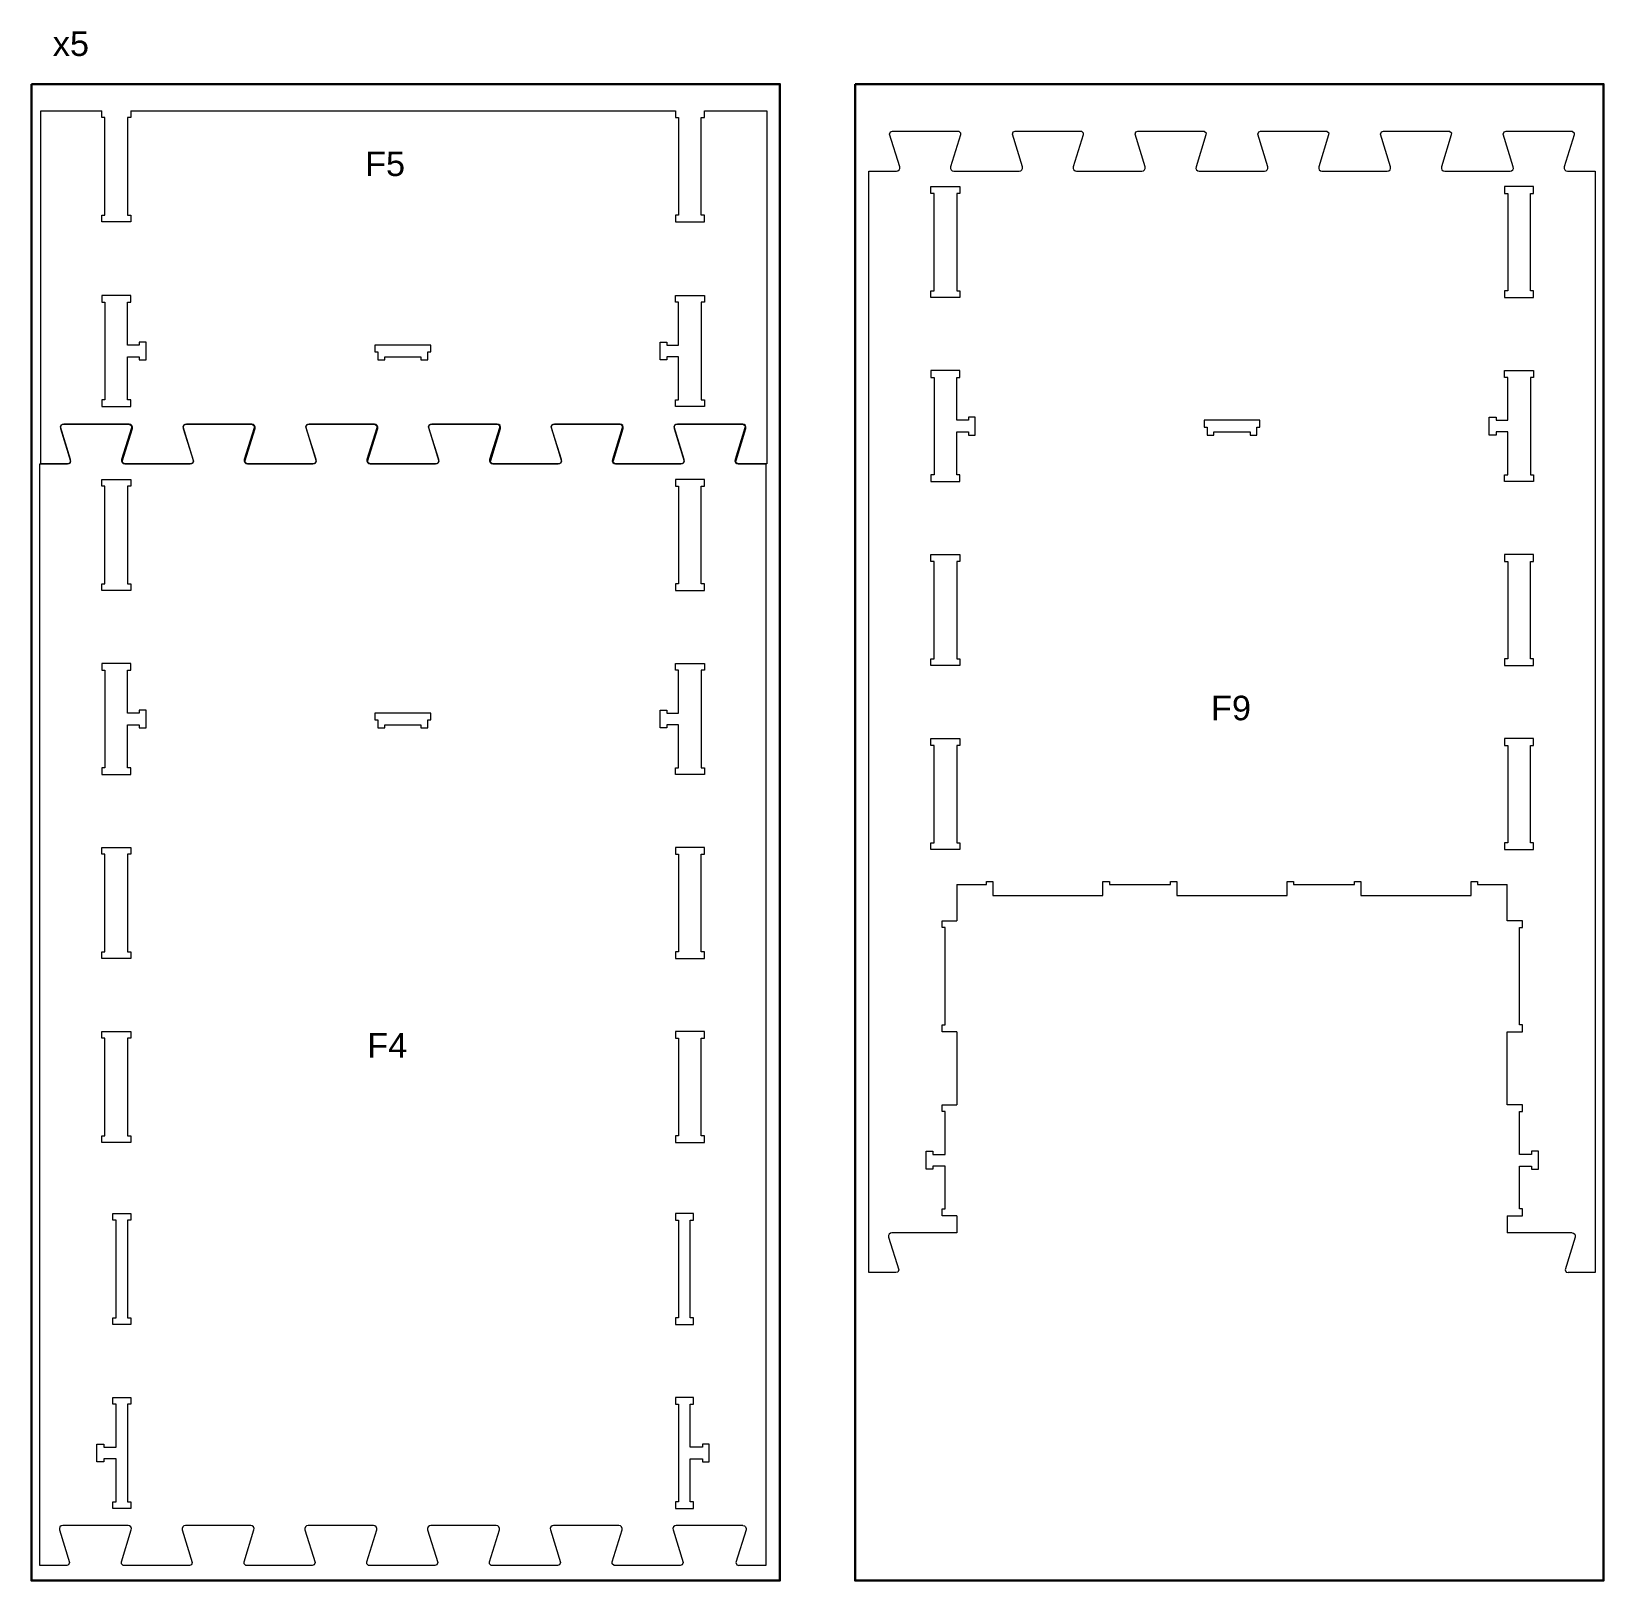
# Model space of a CAD drawing. Header units: millimetres. Extents: x 47343 to 66013, y -73719 to -63321.
# Drawn here: x 50028 to 52590, y -71100 to -68574 of the extents above; entities that cross this region are included whole.
import ezdxf

# ---------------------------------------------------------------- set-up
doc = ezdxf.new("R2010")
doc.units = ezdxf.units.MM
doc.header["$MEASUREMENT"] = 0
doc.layers.add('PLY BOARDS', color=1, linetype='CONTINUOUS', lineweight=30)
doc.layers.add('SHEETS', color=7, linetype='CONTINUOUS', lineweight=5)

msp = doc.modelspace()

# ---------------------------------------------------------------- linework, layer by layer
at = {"layer": 'PLY BOARDS'}
for points in [[(50027.7, -68659.7), (51247.7, -68659.7), (51247.7, -71099.7), (50027.7, -71099.7)], [(51370, -68659.7), (52590, -68659.7), (52590, -71099.7), (51370, -71099.7)]]:
    msp.add_lwpolyline(points, close=True, dxfattribs=at)
at = {"layer": 'SHEETS'}
for p, q in [((50043, -69279.2), (50043, -68703.5)), ((50043, -68703.5), (50142.5, -68703.5)), ((50189.5, -68703.5), (51077.5, -68703.5)), ((51124.5, -68703.5), (51226.5, -68703.5)), ((51226.5, -68703.5), (51226.5, -69279.2)), ((51426.4, -68741.2), (51427.9, -68737.6)), ((51442.8, -68794.7), (51426.4, -68741.2)), ((51427.9, -68737.6), (51431.1, -68736.8)), ((51431.1, -68736.8), (51539, -68736.8)), ((51541.9, -68742.6), (51525.8, -68794.7)), ((51539, -68736.8), (51542.1, -68739.4)), ((51542.1, -68739.4), (51541.9, -68742.6)), ((51626.4, -68741.2), (51627.9, -68737.6)), ((51642.8, -68794.7), (51626.4, -68741.2)), ((51627.9, -68737.6), (51631.1, -68736.8)), ((51631.1, -68736.8), (51739, -68736.8)), ((51741.9, -68742.6), (51725.8, -68794.7)), ((51739, -68736.8), (51742.1, -68739.4)), ((51742.1, -68739.4), (51741.9, -68742.6)), ((51826.4, -68741.2), (51827.9, -68737.6)), ((51842.8, -68794.7), (51826.4, -68741.2)), ((51827.9, -68737.6), (51831.1, -68736.8)), ((51831.1, -68736.8), (51939, -68736.8)), ((51941.9, -68742.6), (51925.8, -68794.7)), ((51939, -68736.8), (51942.1, -68739.4)), ((51942.1, -68739.4), (51941.9, -68742.6)), ((52026.4, -68741.2), (52027.9, -68737.6)), ((52042.8, -68794.7), (52026.4, -68741.2)), ((52027.9, -68737.6), (52031.1, -68736.8)), ((52031.1, -68736.8), (52139, -68736.8)), ((52141.9, -68742.6), (52125.8, -68794.7)), ((52139, -68736.8), (52142.1, -68739.4)), ((52142.1, -68739.4), (52141.9, -68742.6)), ((52226.4, -68741.2), (52227.9, -68737.6)), ((52242.8, -68794.7), (52226.4, -68741.2)), ((52227.9, -68737.6), (52231.1, -68736.8)), ((52231.1, -68736.8), (52339, -68736.8)), ((52341.9, -68742.6), (52325.8, -68794.7)), ((52339, -68736.8), (52342.1, -68739.4)), ((52342.1, -68739.4), (52341.9, -68742.6)), ((52426.4, -68741.2), (52427.9, -68737.6)), ((52442.8, -68794.7), (52426.4, -68741.2)), ((52427.9, -68737.6), (52431.1, -68736.8)), ((52431.1, -68736.8), (52539, -68736.8)), ((52541.9, -68742.6), (52525.8, -68794.7)), ((52539, -68736.8), (52542.1, -68739.4)), ((52542.1, -68739.4), (52541.9, -68742.6)), ((51442, -68799.6), (51443, -68797.2)), ((51443, -68797.2), (51442.8, -68794.7)), ((51525.8, -68794.7), (51525.7, -68797.2)), ((51525.7, -68797.2), (51526.7, -68799.6)), ((51642, -68799.6), (51643, -68797.2)), ((51643, -68797.2), (51642.8, -68794.7)), ((51725.8, -68794.7), (51725.7, -68797.2)), ((51725.7, -68797.2), (51726.7, -68799.6)), ((51842, -68799.6), (51843, -68797.2)), ((51843, -68797.2), (51842.8, -68794.7)), ((51925.8, -68794.7), (51925.7, -68797.2)), ((51925.7, -68797.2), (51926.7, -68799.6)), ((52042, -68799.6), (52043, -68797.2)), ((52043, -68797.2), (52042.8, -68794.7)), ((52125.8, -68794.7), (52125.7, -68797.2)), ((52125.7, -68797.2), (52126.7, -68799.6)), ((52242, -68799.6), (52243, -68797.2)), ((52243, -68797.2), (52242.8, -68794.7)), ((52325.8, -68794.7), (52325.7, -68797.2)), ((52325.7, -68797.2), (52326.7, -68799.6)), ((52442, -68799.6), (52443, -68797.2)), ((52443, -68797.2), (52442.8, -68794.7)), ((52525.8, -68794.7), (52525.7, -68797.2)), ((52525.7, -68797.2), (52526.7, -68799.6)), ((51392.6, -70597.6), (51392.6, -68801.8)), ((51392.6, -68801.8), (51437.6, -68801.8)), ((51437.6, -68801.8), (51440, -68801.2)), ((51440, -68801.2), (51442, -68799.6)), ((51526.7, -68799.6), (51528.6, -68801.2)), ((51528.6, -68801.2), (51531.1, -68801.8)), ((51531.1, -68801.8), (51637.6, -68801.8)), ((51637.6, -68801.8), (51640, -68801.2)), ((51640, -68801.2), (51642, -68799.6)), ((51726.7, -68799.6), (51728.6, -68801.2)), ((51728.6, -68801.2), (51731.1, -68801.8)), ((51731.1, -68801.8), (51837.6, -68801.8)), ((51837.6, -68801.8), (51840, -68801.2)), ((51840, -68801.2), (51842, -68799.6)), ((51926.7, -68799.6), (51928.6, -68801.2)), ((51928.6, -68801.2), (51931.1, -68801.8)), ((51931.1, -68801.8), (52037.6, -68801.8)), ((52037.6, -68801.8), (52040, -68801.2)), ((52040, -68801.2), (52042, -68799.6)), ((52126.7, -68799.6), (52128.6, -68801.2)), ((52128.6, -68801.2), (52131.1, -68801.8)), ((52131.1, -68801.8), (52237.6, -68801.8)), ((52237.6, -68801.8), (52240, -68801.2)), ((52240, -68801.2), (52242, -68799.6)), ((52326.7, -68799.6), (52328.6, -68801.2)), ((52328.6, -68801.2), (52331.1, -68801.8)), ((52331.1, -68801.8), (52437.6, -68801.8)), ((52437.6, -68801.8), (52440, -68801.2)), ((52440, -68801.2), (52442, -68799.6)), ((52526.7, -68799.6), (52528.6, -68801.2)), ((52528.6, -68801.2), (52531.1, -68801.8)), ((52531.1, -68801.8), (52576.1, -68801.8)), ((52576.1, -68801.8), (52576.1, -70597.6)), ((50075, -69218.6), (50076.6, -69215)), ((50076, -69216.4), (50075, -69218.8)), ((50091.5, -69272.1), (50075, -69218.6)), ((50075, -69218.8), (50075.2, -69221.3)), ((50075.2, -69221.3), (50091.6, -69274.8)), ((50078, -69214.8), (50076, -69216.4)), ((50076.6, -69215), (50079.8, -69214.2)), ((50080.4, -69214.2), (50078, -69214.8)), ((50079.8, -69214.2), (50187.6, -69214.2)), ((50187, -69214.2), (50080.4, -69214.2)), ((50190.5, -69220.1), (50174.5, -69272.1)), ((50176.2, -69273.3), (50192.2, -69221.3)), ((50189.4, -69214.8), (50187, -69214.2)), ((50187.6, -69214.2), (50190.7, -69216.8)), ((50191.4, -69216.4), (50189.4, -69214.8)), ((50190.7, -69216.8), (50190.5, -69220.1)), ((50192.4, -69218.8), (50191.4, -69216.4)), ((50192.2, -69221.3), (50192.4, -69218.8)), ((50275, -69218.6), (50276.6, -69215)), ((50276, -69216.4), (50275, -69218.8)), ((50291.5, -69272.1), (50275, -69218.6)), ((50275, -69218.8), (50275.2, -69221.3)), ((50275.2, -69221.3), (50291.6, -69274.8)), ((50278, -69214.8), (50276, -69216.4)), ((50276.6, -69215), (50279.8, -69214.2)), ((50280.4, -69214.2), (50278, -69214.8)), ((50279.8, -69214.2), (50387.6, -69214.2)), ((50387, -69214.2), (50280.4, -69214.2)), ((50390.5, -69220.1), (50374.5, -69272.1)), ((50376.2, -69273.3), (50392.2, -69221.3)), ((50389.4, -69214.8), (50387, -69214.2)), ((50387.6, -69214.2), (50390.7, -69216.8)), ((50391.4, -69216.4), (50389.4, -69214.8)), ((50390.7, -69216.8), (50390.5, -69220.1)), ((50392.4, -69218.8), (50391.4, -69216.4)), ((50392.2, -69221.3), (50392.4, -69218.8)), ((50475, -69218.6), (50476.6, -69215)), ((50476, -69216.4), (50475, -69218.8)), ((50491.5, -69272.1), (50475, -69218.6)), ((50475, -69218.8), (50475.2, -69221.3)), ((50475.2, -69221.3), (50491.6, -69274.8)), ((50478, -69214.8), (50476, -69216.4)), ((50476.6, -69215), (50479.8, -69214.2)), ((50480.4, -69214.2), (50478, -69214.8)), ((50479.8, -69214.2), (50587.6, -69214.2)), ((50587, -69214.2), (50480.4, -69214.2)), ((50590.5, -69220.1), (50574.5, -69272.1)), ((50576.2, -69273.3), (50592.2, -69221.3)), ((50589.4, -69214.8), (50587, -69214.2)), ((50587.6, -69214.2), (50590.7, -69216.8)), ((50591.4, -69216.4), (50589.4, -69214.8)), ((50590.7, -69216.8), (50590.5, -69220.1)), ((50592.4, -69218.8), (50591.4, -69216.4)), ((50592.2, -69221.3), (50592.4, -69218.8)), ((50675, -69218.6), (50676.6, -69215)), ((50676, -69216.4), (50675, -69218.8)), ((50691.4, -69272.1), (50675, -69218.6)), ((50675, -69218.8), (50675.2, -69221.3)), ((50675.2, -69221.3), (50691.6, -69274.8)), ((50678, -69214.8), (50676, -69216.4)), ((50676.6, -69215), (50679.8, -69214.2)), ((50680.4, -69214.2), (50678, -69214.8)), ((50679.8, -69214.2), (50787.6, -69214.2)), ((50787, -69214.2), (50680.4, -69214.2)), ((50790.5, -69220.1), (50774.5, -69272.1)), ((50776.2, -69273.3), (50792.2, -69221.3)), ((50789.4, -69214.8), (50787, -69214.2)), ((50787.6, -69214.2), (50790.7, -69216.8)), ((50791.4, -69216.4), (50789.4, -69214.8)), ((50790.7, -69216.8), (50790.5, -69220.1)), ((50792.3, -69218.8), (50791.4, -69216.4)), ((50792.2, -69221.3), (50792.3, -69218.8)), ((50875, -69218.6), (50876.6, -69215)), ((50876, -69216.4), (50875, -69218.8)), ((50891.4, -69272.1), (50875, -69218.6)), ((50875, -69218.8), (50875.2, -69221.3)), ((50875.2, -69221.3), (50891.6, -69274.8)), ((50878, -69214.8), (50876, -69216.4)), ((50876.6, -69215), (50879.8, -69214.2)), ((50880.4, -69214.2), (50878, -69214.8)), ((50879.8, -69214.2), (50987.6, -69214.2)), ((50987, -69214.2), (50880.4, -69214.2)), ((50990.5, -69220.1), (50974.5, -69272.1)), ((50976.2, -69273.3), (50992.2, -69221.3)), ((50989.4, -69214.8), (50987, -69214.2)), ((50987.6, -69214.2), (50990.7, -69216.8)), ((50991.4, -69216.4), (50989.4, -69214.8)), ((50990.7, -69216.8), (50990.5, -69220.1)), ((50992.3, -69218.8), (50991.4, -69216.4)), ((50992.2, -69221.3), (50992.3, -69218.8)), ((51075, -69218.6), (51076.6, -69215)), ((51076, -69216.4), (51075, -69218.8)), ((51091.4, -69272.1), (51075, -69218.6)), ((51075, -69218.8), (51075.2, -69221.3)), ((51075.2, -69221.3), (51091.6, -69274.8)), ((51078, -69214.8), (51076, -69216.4)), ((51076.6, -69215), (51079.8, -69214.2)), ((51080.4, -69214.2), (51078, -69214.8)), ((51079.8, -69214.2), (51187.6, -69214.2)), ((51186.9, -69214.2), (51080.4, -69214.2)), ((51190.5, -69220.1), (51174.5, -69272.1)), ((51176.2, -69273.3), (51192.2, -69221.3)), ((51189.4, -69214.8), (51186.9, -69214.2)), ((51187.6, -69214.2), (51190.7, -69216.8)), ((51191.4, -69216.4), (51189.4, -69214.8)), ((51190.7, -69216.8), (51190.5, -69220.1)), ((51192.3, -69218.8), (51191.4, -69216.4)), ((51192.2, -69221.3), (51192.3, -69218.8)), ((50041.2, -71075), (50041.2, -69279.2)), ((50041.2, -69279.2), (50086.2, -69279.2)), ((50086.9, -69279.2), (50043, -69279.2)), ((50086.2, -69279.2), (50088.7, -69278.6)), ((50090.1, -69278.4), (50086.9, -69279.2)), ((50088.7, -69278.6), (50090.6, -69277)), ((50091.6, -69274.8), (50090.1, -69278.4)), ((50090.6, -69277), (50091.6, -69274.6)), ((50091.6, -69274.6), (50091.5, -69272.1)), ((50174.5, -69272.1), (50174.3, -69274.6)), ((50174.3, -69274.6), (50175.3, -69277)), ((50175.3, -69277), (50177.2, -69278.6)), ((50176, -69276.6), (50176.2, -69273.3)), ((50179, -69279.2), (50176, -69276.6)), ((50177.2, -69278.6), (50179.7, -69279.2)), ((50286.9, -69279.2), (50179, -69279.2)), ((50179.7, -69279.2), (50286.2, -69279.2)), ((50286.2, -69279.2), (50288.7, -69278.6)), ((50290.1, -69278.4), (50286.9, -69279.2)), ((50288.7, -69278.6), (50290.6, -69277)), ((50291.6, -69274.8), (50290.1, -69278.4)), ((50290.6, -69277), (50291.6, -69274.6)), ((50291.6, -69274.6), (50291.5, -69272.1)), ((50374.5, -69272.1), (50374.3, -69274.6)), ((50374.3, -69274.6), (50375.3, -69277)), ((50375.3, -69277), (50377.2, -69278.6)), ((50376, -69276.6), (50376.2, -69273.3)), ((50379, -69279.2), (50376, -69276.6)), ((50377.2, -69278.6), (50379.7, -69279.2)), ((50486.9, -69279.2), (50379, -69279.2)), ((50379.7, -69279.2), (50486.2, -69279.2)), ((50486.2, -69279.2), (50488.7, -69278.6)), ((50490.1, -69278.4), (50486.9, -69279.2)), ((50488.7, -69278.6), (50490.6, -69277)), ((50491.6, -69274.8), (50490.1, -69278.4)), ((50490.6, -69277), (50491.6, -69274.6)), ((50491.6, -69274.6), (50491.5, -69272.1)), ((50574.5, -69272.1), (50574.3, -69274.6)), ((50574.3, -69274.6), (50575.3, -69277)), ((50575.3, -69277), (50577.2, -69278.6)), ((50576, -69276.6), (50576.2, -69273.3)), ((50579, -69279.2), (50576, -69276.6)), ((50577.2, -69278.6), (50579.7, -69279.2)), ((50686.9, -69279.2), (50579, -69279.2)), ((50579.7, -69279.2), (50686.2, -69279.2)), ((50686.2, -69279.2), (50688.7, -69278.6)), ((50690.1, -69278.4), (50686.9, -69279.2)), ((50688.7, -69278.6), (50690.6, -69277)), ((50691.6, -69274.8), (50690.1, -69278.4)), ((50690.6, -69277), (50691.6, -69274.6)), ((50691.6, -69274.6), (50691.4, -69272.1)), ((50774.5, -69272.1), (50774.3, -69274.6)), ((50774.3, -69274.6), (50775.3, -69277)), ((50775.3, -69277), (50777.2, -69278.6)), ((50776, -69276.6), (50776.2, -69273.3)), ((50779, -69279.2), (50776, -69276.6)), ((50777.2, -69278.6), (50779.7, -69279.2)), ((50886.9, -69279.2), (50779, -69279.2)), ((50779.7, -69279.2), (50886.2, -69279.2)), ((50886.2, -69279.2), (50888.7, -69278.6)), ((50890.1, -69278.4), (50886.9, -69279.2)), ((50888.7, -69278.6), (50890.6, -69277)), ((50891.6, -69274.8), (50890.1, -69278.4)), ((50890.6, -69277), (50891.6, -69274.6)), ((50891.6, -69274.6), (50891.4, -69272.1)), ((50974.5, -69272.1), (50974.3, -69274.6)), ((50974.3, -69274.6), (50975.3, -69277)), ((50975.3, -69277), (50977.2, -69278.6)), ((50976, -69276.6), (50976.2, -69273.3)), ((50979, -69279.2), (50976, -69276.6)), ((50977.2, -69278.6), (50979.7, -69279.2)), ((51086.9, -69279.2), (50979, -69279.2)), ((50979.7, -69279.2), (51086.2, -69279.2)), ((51086.2, -69279.2), (51088.7, -69278.6)), ((51090.1, -69278.4), (51086.9, -69279.2)), ((51088.7, -69278.6), (51090.6, -69277)), ((51091.6, -69274.8), (51090.1, -69278.4)), ((51090.6, -69277), (51091.6, -69274.6)), ((51091.6, -69274.6), (51091.4, -69272.1)), ((51174.5, -69272.1), (51174.3, -69274.6)), ((51174.3, -69274.6), (51175.3, -69277)), ((51175.3, -69277), (51177.2, -69278.6)), ((51176, -69276.6), (51176.2, -69273.3)), ((51179, -69279.2), (51176, -69276.6)), ((51177.2, -69278.6), (51179.7, -69279.2)), ((51226.5, -69279.2), (51179, -69279.2)), ((51179.7, -69279.2), (51224.7, -69279.2)), ((51224.7, -69279.2), (51224.7, -71075)), ((51535.8, -69964.7), (51535.8, -70023.8)), ((52432.8, -70023.8), (52432.8, -69964.7)), ((51535.8, -70204.8), (51535.8, -70323.8)), ((52432.8, -70323.8), (52432.8, -70204.8)), ((51535.8, -70504.8), (51535.8, -70532.6)), ((52432.8, -70504.8), (52432.8, -70532.6)), ((51425.6, -70534.8), (51424.6, -70537.2)), ((51424.6, -70537.2), (51424.8, -70539.7)), ((51424.8, -70539.7), (51441.2, -70593.1)), ((51427.6, -70533.2), (51425.6, -70534.8)), ((51430, -70532.6), (51427.6, -70533.2)), ((51535.8, -70532.6), (51430, -70532.6)), ((52538.6, -70532.6), (52432.8, -70532.6)), ((52543.9, -70539.7), (52527.4, -70593.1)), ((52538.6, -70532.6), (52541.1, -70533.2)), ((52541.1, -70533.2), (52543, -70534.8)), ((52543, -70534.8), (52544, -70537.2)), ((52544, -70537.2), (52543.9, -70539.7)), ((51436.5, -70597.6), (51392.6, -70597.6)), ((51439.7, -70596.8), (51436.5, -70597.6)), ((51441.2, -70593.1), (51439.7, -70596.8)), ((52527.4, -70593.1), (52529, -70596.8)), ((52529, -70596.8), (52532.2, -70597.6)), ((52576.1, -70597.6), (52532.2, -70597.6)), ((50074.2, -71012.2), (50073.2, -71014.6)), ((50073.2, -71014.6), (50073.4, -71017.1)), ((50073.4, -71017.1), (50089.9, -71070.5)), ((50076.2, -71010.6), (50074.2, -71012.2)), ((50078.6, -71010), (50076.2, -71010.6)), ((50185.2, -71010), (50078.6, -71010)), ((50174.4, -71069.1), (50190.4, -71017.1)), ((50187.6, -71010.6), (50185.2, -71010)), ((50189.6, -71012.2), (50187.6, -71010.6)), ((50190.6, -71014.6), (50189.6, -71012.2)), ((50190.4, -71017.1), (50190.6, -71014.6)), ((50274.2, -71012.2), (50273.2, -71014.6)), ((50273.2, -71014.6), (50273.4, -71017.1)), ((50273.4, -71017.1), (50289.9, -71070.5)), ((50276.2, -71010.6), (50274.2, -71012.2)), ((50278.6, -71010), (50276.2, -71010.6)), ((50385.2, -71010), (50278.6, -71010)), ((50374.4, -71069.1), (50390.4, -71017.1)), ((50387.6, -71010.6), (50385.2, -71010)), ((50389.6, -71012.2), (50387.6, -71010.6)), ((50390.6, -71014.6), (50389.6, -71012.2)), ((50390.4, -71017.1), (50390.6, -71014.6)), ((50474.2, -71012.2), (50473.2, -71014.6)), ((50473.2, -71014.6), (50473.4, -71017.1)), ((50473.4, -71017.1), (50489.9, -71070.5)), ((50476.2, -71010.6), (50474.2, -71012.2)), ((50478.6, -71010), (50476.2, -71010.6)), ((50585.2, -71010), (50478.6, -71010)), ((50574.4, -71069.1), (50590.4, -71017.1)), ((50587.6, -71010.6), (50585.2, -71010)), ((50589.6, -71012.2), (50587.6, -71010.6)), ((50590.6, -71014.6), (50589.6, -71012.2)), ((50590.4, -71017.1), (50590.6, -71014.6)), ((50674.2, -71012.2), (50673.2, -71014.6)), ((50673.2, -71014.6), (50673.4, -71017.1)), ((50673.4, -71017.1), (50689.9, -71070.5)), ((50676.2, -71010.6), (50674.2, -71012.2)), ((50678.6, -71010), (50676.2, -71010.6)), ((50785.2, -71010), (50678.6, -71010)), ((50774.4, -71069.1), (50790.4, -71017.1)), ((50787.6, -71010.6), (50785.2, -71010)), ((50789.6, -71012.2), (50787.6, -71010.6)), ((50790.6, -71014.6), (50789.6, -71012.2)), ((50790.4, -71017.1), (50790.6, -71014.6)), ((50874.2, -71012.2), (50873.2, -71014.6)), ((50873.2, -71014.6), (50873.4, -71017.1)), ((50873.4, -71017.1), (50889.9, -71070.5)), ((50876.2, -71010.6), (50874.2, -71012.2)), ((50878.6, -71010), (50876.2, -71010.6)), ((50985.2, -71010), (50878.6, -71010)), ((50974.4, -71069.1), (50990.4, -71017.1)), ((50987.6, -71010.6), (50985.2, -71010)), ((50989.6, -71012.2), (50987.6, -71010.6)), ((50990.6, -71014.6), (50989.6, -71012.2)), ((50990.4, -71017.1), (50990.6, -71014.6)), ((51074.2, -71012.2), (51073.2, -71014.6)), ((51073.2, -71014.6), (51073.4, -71017.1)), ((51073.4, -71017.1), (51089.9, -71070.5)), ((51076.2, -71010.6), (51074.2, -71012.2)), ((51078.6, -71010), (51076.2, -71010.6)), ((51187.3, -71010), (51078.6, -71010)), ((51192.5, -71017.1), (51176, -71070.5)), ((51187.3, -71010), (51189.7, -71010.6)), ((51189.7, -71010.6), (51191.7, -71012.2)), ((51191.7, -71012.2), (51192.7, -71014.6)), ((51192.7, -71014.6), (51192.5, -71017.1)), ((50085.1, -71075), (50041.2, -71075)), ((50088.3, -71074.2), (50085.1, -71075)), ((50089.9, -71070.5), (50088.3, -71074.2)), ((50174.2, -71072.4), (50174.4, -71069.1)), ((50177.2, -71075), (50174.2, -71072.4)), ((50285.1, -71075), (50177.2, -71075)), ((50288.3, -71074.2), (50285.1, -71075)), ((50289.9, -71070.5), (50288.3, -71074.2)), ((50374.2, -71072.4), (50374.4, -71069.1)), ((50377.2, -71075), (50374.2, -71072.4)), ((50485.1, -71075), (50377.2, -71075)), ((50488.3, -71074.2), (50485.1, -71075)), ((50489.9, -71070.5), (50488.3, -71074.2)), ((50574.2, -71072.4), (50574.4, -71069.1)), ((50577.2, -71075), (50574.2, -71072.4)), ((50685.1, -71075), (50577.2, -71075)), ((50688.3, -71074.2), (50685.1, -71075)), ((50689.9, -71070.5), (50688.3, -71074.2)), ((50774.2, -71072.4), (50774.4, -71069.1)), ((50777.2, -71075), (50774.2, -71072.4)), ((50885.1, -71075), (50777.2, -71075)), ((50888.3, -71074.2), (50885.1, -71075)), ((50889.9, -71070.5), (50888.3, -71074.2)), ((50974.2, -71072.4), (50974.4, -71069.1)), ((50977.2, -71075), (50974.2, -71072.4)), ((51085.1, -71075), (50977.2, -71075)), ((51088.3, -71074.2), (51085.1, -71075)), ((51089.9, -71070.5), (51088.3, -71074.2)), ((51176, -71070.5), (51177.6, -71074.2)), ((51177.6, -71074.2), (51180.8, -71075)), ((51224.7, -71075), (51180.8, -71075))]:
    msp.add_line(p, q, dxfattribs=at)
for points in [[(50189.5, -68703.5), (50189.5, -68714.5), (50184.5, -68714.5), (50184.5, -68873.5), (50189.5, -68873.5), (50189.5, -68884.5), (50142.5, -68884.5), (50142.5, -68873.5), (50147.5, -68873.5), (50147.5, -68714.5), (50142.5, -68714.5), (50142.5, -68703.5)], [(51077.5, -68703.5), (51077.5, -68714.5), (51082.5, -68714.5), (51082.5, -68873.5), (51077.5, -68873.5), (51077.5, -68884.5), (51124.5, -68884.5), (51124.5, -68873.5), (51119.5, -68873.5), (51119.5, -68714.5), (51124.5, -68714.5), (51124.5, -68703.5)], [(51535.8, -69964.7), (51584.1, -69964.7), (51584.1, -69959.7), (51594.6, -69959.7)], [(51594.6, -69959.7), (51594.6, -69982.7), (51774.1, -69982.7), (51774.1, -69959.7), (51784.6, -69959.7), (51784.6, -69964.7), (51884.1, -69964.7), (51884.1, -69959.7), (51894.6, -69959.7), (51894.6, -69982.7), (52074.1, -69982.7), (52074.1, -69959.7), (52084.6, -69959.7), (52084.6, -69964.7), (52184.1, -69964.7), (52184.1, -69959.7), (52194.6, -69959.7), (52194.6, -69982.7), (52374.1, -69982.7), (52374.1, -69959.7), (52384.6, -69959.7), (52384.6, -69964.7), (52432.8, -69964.7)], [(51535.8, -70204.8), (51511.8, -70204.8), (51511.8, -70193.8), (51516.8, -70193.8), (51516.8, -70034.8), (51511.8, -70034.8), (51511.8, -70023.8), (51535.8, -70023.8)], [(52432.8, -70204.8), (52457.8, -70204.8), (52457.8, -70193.8), (52452.8, -70193.8), (52452.8, -70034.8), (52457.8, -70034.8), (52457.8, -70023.8), (52432.8, -70023.8)], [(51535.8, -70504.8), (51511.8, -70504.8), (51511.8, -70493.8), (51516.8, -70493.8), (51516.8, -70423.8), (51496.8, -70423.8), (51496.8, -70428.8), (51485.8, -70428.8), (51485.8, -70399.8), (51496.8, -70399.8), (51496.8, -70404.8), (51516.8, -70404.8), (51516.8, -70334.8), (51511.8, -70334.8), (51511.8, -70323.8), (51535.8, -70323.8)], [(52432.8, -70504.8), (52457.8, -70504.8), (52457.8, -70493.8), (52452.8, -70493.8), (52452.8, -70423.8), (52472.8, -70423.8), (52472.8, -70428.8), (52483.8, -70428.8), (52483.8, -70399.8), (52472.8, -70399.8), (52472.8, -70404.8), (52452.8, -70404.8), (52452.8, -70334.8), (52457.8, -70334.8), (52457.8, -70323.8), (52432.8, -70323.8)]]:
    msp.add_lwpolyline(points, dxfattribs=at)
for points in [[(51540.8, -68827), (51540.8, -68838), (51535.8, -68838), (51535.8, -68997), (51540.8, -68997), (51540.8, -69008), (51493.8, -69008), (51493.8, -68997), (51498.8, -68997), (51498.8, -68838), (51493.8, -68838), (51493.8, -68827)], [(52428.8, -68827), (52428.8, -68838), (52433.8, -68838), (52433.8, -68997), (52428.8, -68997), (52428.8, -69008), (52475.8, -69008), (52475.8, -68997), (52470.8, -68997), (52470.8, -68838), (52475.8, -68838), (52475.8, -68827)], [(50189.5, -69004.4), (50142.5, -69004.4), (50142.5, -69015.4), (50147.5, -69015.4), (50147.5, -69174.4), (50142.5, -69174.4), (50142.5, -69185.4), (50189.5, -69185.4), (50189.5, -69174.4), (50184.5, -69174.4), (50184.5, -69104.4), (50203.5, -69104.4), (50203.5, -69109.4), (50214.5, -69109.4), (50214.5, -69080.4), (50203.5, -69080.4), (50203.5, -69085.4), (50184.5, -69085.4), (50184.5, -69015.4), (50189.5, -69015.4)], [(51077.5, -69004.4), (51124.5, -69004.4), (51124.5, -69015.4), (51119.5, -69015.4), (51119.5, -69174.4), (51124.5, -69174.4), (51124.5, -69185.4), (51077.5, -69185.4), (51077.5, -69174.4), (51082.5, -69174.4), (51082.5, -69104.4), (51063.5, -69104.4), (51063.5, -69109.4), (51052.5, -69109.4), (51052.5, -69080.4), (51063.5, -69080.4), (51063.5, -69085.4), (51082.5, -69085.4), (51082.5, -69015.4), (51077.5, -69015.4)], [(50678.5, -69085.4), (50587.5, -69085.4), (50587.5, -69096.4), (50592.5, -69096.4), (50592.5, -69109.4), (50603.5, -69109.4), (50603.5, -69104.4), (50662.5, -69104.4), (50662.5, -69109.4), (50673.5, -69109.4), (50673.5, -69096.4), (50678.5, -69096.4)], [(51540.8, -69127), (51493.8, -69127), (51493.8, -69138), (51498.8, -69138), (51498.8, -69297), (51493.8, -69297), (51493.8, -69308), (51540.8, -69308), (51540.8, -69297), (51535.8, -69297), (51535.8, -69227), (51554.8, -69227), (51554.8, -69232), (51565.8, -69232), (51565.8, -69203), (51554.8, -69203), (51554.8, -69208), (51535.8, -69208), (51535.8, -69138), (51540.8, -69138)], [(52428.8, -69127), (52475.8, -69127), (52475.8, -69138), (52470.8, -69138), (52470.8, -69297), (52475.8, -69297), (52475.8, -69308), (52428.8, -69308), (52428.8, -69297), (52433.8, -69297), (52433.8, -69227), (52414.8, -69227), (52414.8, -69232), (52403.8, -69232), (52403.8, -69203), (52414.8, -69203), (52414.8, -69208), (52433.8, -69208), (52433.8, -69138), (52428.8, -69138)], [(52029.8, -69208), (51938.8, -69208), (51938.8, -69219), (51943.8, -69219), (51943.8, -69232), (51954.8, -69232), (51954.8, -69227), (52013.8, -69227), (52013.8, -69232), (52024.8, -69232), (52024.8, -69219), (52029.8, -69219)], [(50189.5, -69304.4), (50189.5, -69315.4), (50184.5, -69315.4), (50184.5, -69474.4), (50189.5, -69474.4), (50189.5, -69485.4), (50142.5, -69485.4), (50142.5, -69474.4), (50147.5, -69474.4), (50147.5, -69315.4), (50142.5, -69315.4), (50142.5, -69304.4)], [(51077.5, -69304.4), (51077.5, -69315.4), (51082.5, -69315.4), (51082.5, -69474.4), (51077.5, -69474.4), (51077.5, -69485.4), (51124.5, -69485.4), (51124.5, -69474.4), (51119.5, -69474.4), (51119.5, -69315.4), (51124.5, -69315.4), (51124.5, -69304.4)], [(51540.8, -69427), (51540.8, -69438), (51535.8, -69438), (51535.8, -69597), (51540.8, -69597), (51540.8, -69608), (51493.8, -69608), (51493.8, -69597), (51498.8, -69597), (51498.8, -69438), (51493.8, -69438), (51493.8, -69427)], [(52428.8, -69427), (52428.8, -69438), (52433.8, -69438), (52433.8, -69597), (52428.8, -69597), (52428.8, -69608), (52475.8, -69608), (52475.8, -69597), (52470.8, -69597), (52470.8, -69438), (52475.8, -69438), (52475.8, -69427)], [(50189.5, -69604.4), (50142.5, -69604.4), (50142.5, -69615.4), (50147.5, -69615.4), (50147.5, -69774.4), (50142.5, -69774.4), (50142.5, -69785.4), (50189.5, -69785.4), (50189.5, -69774.4), (50184.5, -69774.4), (50184.5, -69704.4), (50203.5, -69704.4), (50203.5, -69709.4), (50214.5, -69709.4), (50214.5, -69680.4), (50203.5, -69680.4), (50203.5, -69685.4), (50184.5, -69685.4), (50184.5, -69615.4), (50189.5, -69615.4)], [(51077.5, -69604.4), (51124.5, -69604.4), (51124.5, -69615.4), (51119.5, -69615.4), (51119.5, -69774.4), (51124.5, -69774.4), (51124.5, -69785.4), (51077.5, -69785.4), (51077.5, -69774.4), (51082.5, -69774.4), (51082.5, -69704.4), (51063.5, -69704.4), (51063.5, -69709.4), (51052.5, -69709.4), (51052.5, -69680.4), (51063.5, -69680.4), (51063.5, -69685.4), (51082.5, -69685.4), (51082.5, -69615.4), (51077.5, -69615.4)], [(50678.5, -69685.4), (50587.5, -69685.4), (50587.5, -69696.4), (50592.5, -69696.4), (50592.5, -69709.4), (50603.5, -69709.4), (50603.5, -69704.4), (50662.5, -69704.4), (50662.5, -69709.4), (50673.5, -69709.4), (50673.5, -69696.4), (50678.5, -69696.4)], [(51540.8, -69727), (51540.8, -69738), (51535.8, -69738), (51535.8, -69897), (51540.8, -69897), (51540.8, -69908), (51493.8, -69908), (51493.8, -69897), (51498.8, -69897), (51498.8, -69738), (51493.8, -69738), (51493.8, -69727)], [(52428.8, -69727), (52428.8, -69738), (52433.8, -69738), (52433.8, -69897), (52428.8, -69897), (52428.8, -69908), (52475.8, -69908), (52475.8, -69897), (52470.8, -69897), (52470.8, -69738), (52475.8, -69738), (52475.8, -69727)], [(50189.5, -69904.4), (50189.5, -69915.4), (50184.5, -69915.4), (50184.5, -70074.4), (50189.5, -70074.4), (50189.5, -70085.4), (50142.5, -70085.4), (50142.5, -70074.4), (50147.5, -70074.4), (50147.5, -69915.4), (50142.5, -69915.4), (50142.5, -69904.4)], [(51077.5, -69904.4), (51077.5, -69915.4), (51082.5, -69915.4), (51082.5, -70074.4), (51077.5, -70074.4), (51077.5, -70085.4), (51124.5, -70085.4), (51124.5, -70074.4), (51119.5, -70074.4), (51119.5, -69915.4), (51124.5, -69915.4), (51124.5, -69904.4)], [(50189.5, -70204.4), (50189.5, -70215.4), (50184.5, -70215.4), (50184.5, -70374.4), (50189.5, -70374.4), (50189.5, -70385.4), (50142.5, -70385.4), (50142.5, -70374.4), (50147.5, -70374.4), (50147.5, -70215.4), (50142.5, -70215.4), (50142.5, -70204.4)], [(51077.5, -70204.4), (51077.5, -70215.4), (51082.5, -70215.4), (51082.5, -70374.4), (51077.5, -70374.4), (51077.5, -70385.4), (51124.5, -70385.4), (51124.5, -70374.4), (51119.5, -70374.4), (51119.5, -70215.4), (51124.5, -70215.4), (51124.5, -70204.4)], [(50160.5, -70501.2), (50189.5, -70501.2), (50189.5, -70512.2), (50184.5, -70512.2), (50184.5, -70671.2), (50189.5, -70671.2), (50189.5, -70682.2), (50160.5, -70682.2), (50160.5, -70671.2), (50165.5, -70671.2), (50165.5, -70512.2), (50160.5, -70512.2)], [(51106.5, -70501.2), (51077.5, -70501.2), (51077.5, -70512.2), (51082.5, -70512.2), (51082.5, -70671.2), (51077.5, -70671.2), (51077.5, -70682.2), (51106.5, -70682.2), (51106.5, -70671.2), (51101.5, -70671.2), (51101.5, -70512.2), (51106.5, -70512.2)], [(50160.5, -70801.2), (50189.5, -70801.2), (50189.5, -70812.2), (50184.5, -70812.2), (50184.5, -70971.2), (50189.5, -70971.2), (50189.5, -70982.2), (50160.5, -70982.2), (50160.5, -70971.2), (50165.5, -70971.2), (50165.5, -70901.2), (50145.5, -70901.2), (50145.5, -70906.2), (50134.5, -70906.2), (50134.5, -70877.2), (50145.5, -70877.2), (50145.5, -70882.2), (50165.5, -70882.2), (50165.5, -70812.2), (50160.5, -70812.2)], [(51106.5, -70801.2), (51077.5, -70801.2), (51077.5, -70812.2), (51082.5, -70812.2), (51082.5, -70971.2), (51077.5, -70971.2), (51077.5, -70982.2), (51106.5, -70982.2), (51106.5, -70971.2), (51101.5, -70971.2), (51101.5, -70901.2), (51121.5, -70901.2), (51121.5, -70906.2), (51132.5, -70906.2), (51132.5, -70877.2), (51121.5, -70877.2), (51121.5, -70882.2), (51101.5, -70882.2), (51101.5, -70812.2), (51106.5, -70812.2)]]:
    msp.add_lwpolyline(points, close=True, dxfattribs=at)

# ---------------------------------------------------------------- texts
at = {"layer": 'PLY BOARDS', "insert": (50062.5, -68573.9), "char_height": 40, "width": 303.373, "attachment_point": 1}
msp.add_mtext('{\\fArial|b0|i0|c0|p34;x5}', dxfattribs=at)
at = {"layer": 'SHEETS', "char_height": 40, "width": 303.373, "attachment_point": 1}
for s, insert in [('{\\fArial|b0|i0|c0|p34;F5}', (50571.4, -68769.7)), ('{\\fArial|b0|i0|c0|p34;F9}', (51950.2, -69657)), ('{\\fArial|b0|i0|c0|p34;F4}', (50575, -70207.1))]:
    msp.add_mtext(s, dxfattribs=dict(at, insert=insert))

doc.saveas('drawing.dxf')
